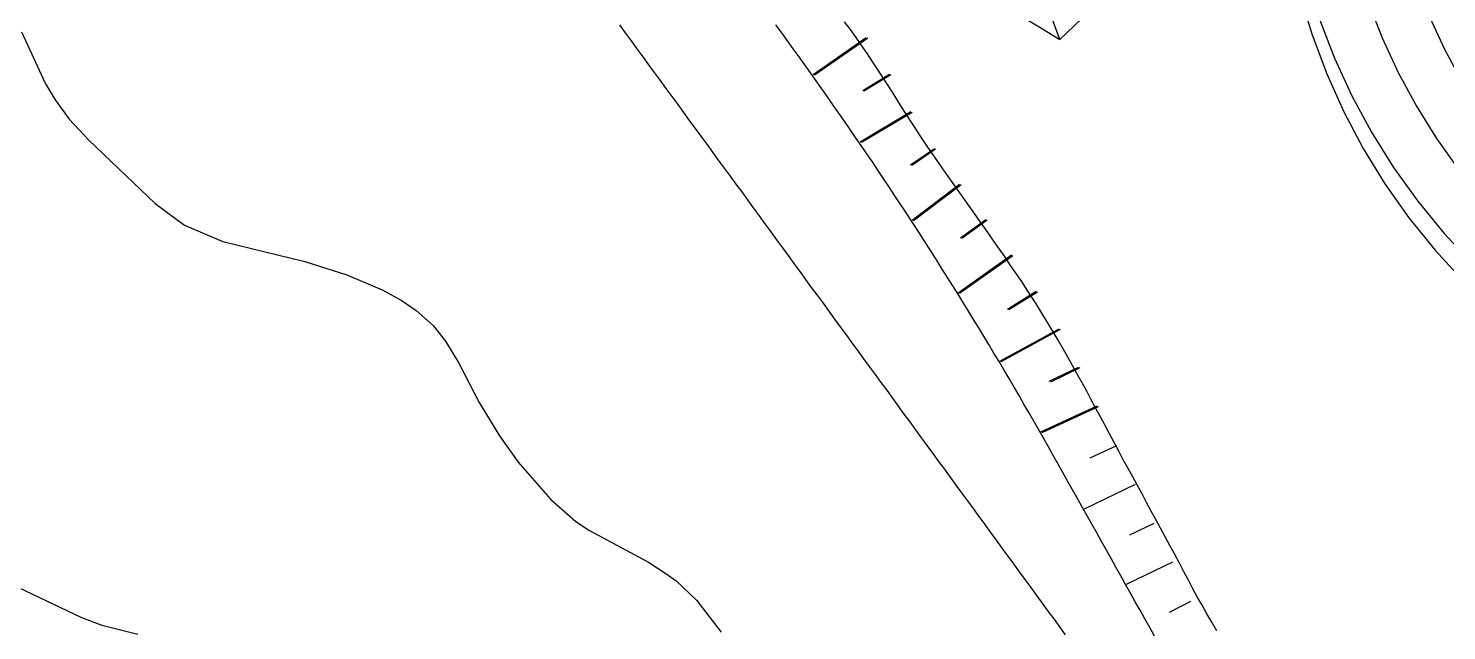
# Model space of a CAD drawing. Header units: millimetres. Extents: x 0 to 42050, y 0 to 29700.
# Drawn here: x 38077 to 39267, y 25028 to 25533 of the extents above; entities that cross this region are included whole.
import ezdxf

# ---------------------------------------------------------------- set-up
doc = ezdxf.new("R2010")
doc.units = ezdxf.units.MM
doc.header["$LTSCALE"] = 50
doc.layers.add('CHAVE', color=8, linetype='Continuous', transparency=0.4)

# ---------------------------------------------------------------- blocks, each defined once
blk = doc.blocks.new('A$C348914f2')
at = {"layer": 'CHAVE'}
for p, q in [((-2607.3, -3676.7), (-2616.9, -3650.6)), ((-2769.8, -3675.3), (-2814.2, -3706.4)), ((-2768.6, -3675.6), (-2813.1, -3706.7)), ((-2750.4, -3706.1), (-2772.8, -3719.7)), ((-2749.2, -3706.4), (-2771.7, -3720)), ((-2732.3, -3737.4), (-2774.9, -3762.8)), ((-2731.2, -3737.8), (-2773.7, -3763.1)), ((-2712.7, -3768.3), (-2732.7, -3782)), ((-2711.6, -3768.6), (-2731.5, -3782.4)), ((-2691.5, -3798.3), (-2731.3, -3828.3)), ((-2690.3, -3798.6), (-2730.2, -3828.6)), ((-2669.6, -3827.8), (-2690.7, -3843.2)), ((-2668.4, -3828.1), (-2689.5, -3843.6)), ((-2648.1, -3857.6), (-2692.6, -3889.3)), ((-2646.9, -3858), (-2691.5, -3889.7)), ((-2627.4, -3888), (-2651.3, -3902.9)), ((-2626.2, -3888.4), (-2650.2, -3903.2)), ((-2608.4, -3919.4), (-2658, -3946.6)), ((-2607.2, -3919.7), (-2656.9, -3947)), ((-2592, -3951.6), (-2616.6, -3963.5)), ((-2590.8, -3952), (-2615.4, -3963.9)), ((-2576.5, -3984.2), (-2623.7, -4005.9)), ((-2575.3, -3984.6), (-2622.6, -4006.3)), ((-2560, -4017.2), (-2582.4, -4027.7)), ((-2544.3, -4049.8), (-2586.9, -4070.3)), ((-2528.6, -4082.4), (-2548.9, -4092.2)), ((-2513, -4115), (-2551.7, -4133.6)), ((-2497.9, -4147.7), (-2515.7, -4157))]:
    blk.add_line(p, q, dxfattribs=at)
at = {"layer": 'CHAVE', "flags": 128}
for points in [[(-2297, -3658.2), (-2284.7, -3684.9), (-2270.8, -3710.7)], [(-2348.7, -3645.3), (-2337.1, -3675.2), (-2323.6, -3704.3), (-2308.4, -3732.6), (-2291.4, -3759.8), (-2272.7, -3785.9)], [(-2389.7, -3659.7), (-2377.1, -3692.2), (-2362.5, -3723.8), (-2346, -3754.4), (-2327.5, -3784), (-2307.2, -3812.3), (-2285.1, -3839.3), (-2261.4, -3864.8)], [(-2475.7, -4172.4), (-2479.9, -4165.3), (-2484.1, -4158.2), (-2488.1, -4151), (-2492.2, -4143.8), (-2496.1, -4136.7), (-2499.9, -4129.5), (-2503.7, -4122.3), (-2507.4, -4115.1), (-2511.3, -4108), (-2515.2, -4100.8), (-2519, -4093.6), (-2522.9, -4086.4), (-2526.8, -4079.2), (-2530.8, -4072.1), (-2534.7, -4064.9), (-2538.5, -4057.7), (-2542.4, -4050.5), (-2546.3, -4043.3), (-2550.2, -4036.2), (-2554.2, -4029), (-2558, -4021.8), (-2561.8, -4014.6), (-2565.7, -4007.4), (-2569.5, -4000.3), (-2573.4, -3993.1), (-2577.3, -3985.9), (-2581.1, -3978.7), (-2584.9, -3971.6), (-2588.8, -3964.4), (-2592.8, -3957.3), (-2596.7, -3950.1), (-2600.6, -3943), (-2604.6, -3935.9), (-2608.7, -3928.8), (-2612.9, -3921.7), (-2617.2, -3914.7), (-2621.6, -3907.6), (-2626, -3900.6), (-2630.4, -3893.6), (-2634.9, -3886.7), (-2639.4, -3879.7), (-2644, -3872.9), (-2648.7, -3866.1), (-2653.4, -3859.3), (-2658.1, -3852.5), (-2662.8, -3845.7), (-2667.5, -3838.9), (-2672.2, -3832.1), (-2677, -3825.4), (-2681.7, -3818.6), (-2686.5, -3811.9), (-2691.3, -3805.2), (-2696.1, -3798.5), (-2700.9, -3791.8), (-2705.6, -3785), (-2710.3, -3778.2), (-2715, -3771.4), (-2719.7, -3764.5), (-2724.2, -3757.7), (-2728.8, -3750.8), (-2733.3, -3743.9), (-2737.8, -3737), (-2742.1, -3730), (-2746.5, -3723.1), (-2750.9, -3716.2), (-2755.3, -3709.3), (-2759.8, -3702.4), (-2764.3, -3695.6), (-2768.8, -3688.7), (-2773.4, -3681.9), (-2778.2, -3675.1), (-2783.1, -3668.4), (-2788, -3661.8)], [(-2528, -4176.8), (-2532, -4169.6), (-2536.1, -4162.4), (-2540.1, -4155.2), (-2544.2, -4148), (-2548.2, -4140.8), (-2552.3, -4133.5), (-2556.3, -4126.3), (-2560.4, -4119.1), (-2564.4, -4111.9), (-2568.4, -4104.7), (-2572.5, -4097.5), (-2576.5, -4090.3), (-2580.6, -4083.1), (-2584.6, -4075.9), (-2588.7, -4068.7), (-2592.7, -4061.5), (-2596.8, -4054.3), (-2600.8, -4047.1), (-2604.8, -4039.8), (-2608.9, -4032.6), (-2612.9, -4025.4), (-2617, -4018.2), (-2621, -4011), (-2625.1, -4003.8), (-2629.2, -3996.7), (-2633.3, -3989.5), (-2637.5, -3982.4), (-2641.6, -3975.2), (-2645.8, -3968.1), (-2650, -3960.9), (-2654.2, -3953.8), (-2658.4, -3946.7), (-2662.7, -3939.6), (-2666.9, -3932.5), (-2671.2, -3925.5), (-2675.5, -3918.4), (-2679.8, -3911.4), (-2684.1, -3904.3), (-2688.4, -3897.3), (-2692.8, -3890.3), (-2697.2, -3883.2), (-2701.6, -3876.2), (-2706, -3869.2), (-2710.4, -3862.3), (-2714.8, -3855.3), (-2719.3, -3848.3), (-2723.8, -3841.4), (-2728.2, -3834.4), (-2732.7, -3827.5), (-2737.3, -3820.6), (-2741.8, -3813.7), (-2746.4, -3806.8), (-2750.9, -3799.9), (-2755.5, -3793), (-2760.1, -3786.1), (-2764.7, -3779.3), (-2769.4, -3772.4), (-2774, -3765.6), (-2778.7, -3758.8), (-2783.3, -3752), (-2788, -3745.2), (-2792.8, -3738.4), (-2797.5, -3731.6), (-2802.2, -3724.8), (-2807, -3718.1), (-2811.8, -3711.3), (-2816.6, -3704.6), (-2821.4, -3697.9), (-2826.2, -3691.1), (-2831, -3684.4), (-2835.9, -3677.7), (-2840.7, -3671.1), (-2845.6, -3664.4)], [(-3478.4, -3670.3), (-3458.4, -3713.3), (-3450.2, -3727.4), (-3438.3, -3743.4), (-3421.9, -3761), (-3366.2, -3814.3), (-3341.7, -3832.3), (-3309.5, -3845.9), (-3240.8, -3862.9), (-3205.6, -3874.1), (-3175.8, -3886.6), (-3159.8, -3895.2), (-3147.2, -3903.9), (-3133.1, -3916.4), (-3122.6, -3929.5), (-3111.4, -3948), (-3094.5, -3981.1), (-3077.4, -4009), (-3061.7, -4030.9), (-3034.3, -4062.4), (-3013.3, -4080.9), (-3002, -4088.3), (-2952.5, -4115), (-2937.8, -4124.4), (-2929.3, -4130.4), (-2912.1, -4146.8), (-2891.6, -4173.5)], [(-3478.4, -3670.3), (-3458.4, -3713.3), (-3450.2, -3727.4), (-3438.3, -3743.4), (-3421.9, -3761), (-3366.2, -3814.3), (-3341.7, -3832.3), (-3309.5, -3845.9), (-3240.8, -3862.9), (-3205.6, -3874.1), (-3175.8, -3886.6), (-3159.8, -3895.2), (-3147.2, -3903.9), (-3133.1, -3916.4), (-3122.6, -3929.5), (-3111.4, -3948), (-3094.5, -3981.1), (-3077.4, -4009), (-3061.7, -4030.9), (-3034.3, -4062.4), (-3013.3, -4080.9), (-3002, -4088.3), (-2952.5, -4115), (-2937.8, -4124.4), (-2929.3, -4130.4), (-2912.1, -4146.8), (-2891.6, -4173.5)], [(-2602.6, -4175.7), (-2607.4, -4169.1), (-2612.2, -4162.5), (-2617.1, -4155.9), (-2621.9, -4149.3), (-2626.7, -4142.7), (-2631.5, -4136.1), (-2636.4, -4129.5), (-2641.2, -4122.9), (-2646, -4116.3), (-2650.9, -4109.7), (-2655.7, -4103.1), (-2660.5, -4096.5), (-2665.4, -4089.9), (-2670.2, -4083.3), (-2675, -4076.6), (-2679.8, -4070), (-2684.7, -4063.4), (-2689.5, -4056.8), (-2694.3, -4050.2), (-2699.2, -4043.6), (-2704, -4037), (-2708.8, -4030.4), (-2713.7, -4023.8), (-2718.5, -4017.2), (-2723.4, -4010.6), (-2728.2, -4003.9), (-2733, -3997.3), (-2737.9, -3990.7), (-2742.7, -3984.1), (-2747.6, -3977.4), (-2752.4, -3970.8), (-2757.3, -3964.2), (-2762.1, -3957.6), (-2767, -3950.9), (-2771.8, -3944.3), (-2776.7, -3937.6), (-2781.5, -3931), (-2786.4, -3924.4), (-2791.3, -3917.7), (-2796.1, -3911.1), (-2801, -3904.4), (-2805.8, -3897.8), (-2810.7, -3891.1), (-2815.6, -3884.5), (-2820.4, -3877.8), (-2825.3, -3871.2), (-2830.2, -3864.5), (-2835, -3857.9), (-2839.9, -3851.2), (-2844.8, -3844.5), (-2849.7, -3837.9), (-2854.5, -3831.2), (-2859.4, -3824.5), (-2864.3, -3817.9), (-2869.2, -3811.2), (-2874, -3804.5), (-2878.9, -3797.9), (-2883.8, -3791.2), (-2888.7, -3784.5), (-2893.6, -3777.9), (-2898.4, -3771.2), (-2903.3, -3764.5), (-2908.2, -3757.8), (-2913.1, -3751.2), (-2918, -3744.5), (-2922.8, -3737.8), (-2927.7, -3731.1), (-2932.6, -3724.5), (-2937.5, -3717.8), (-2942.4, -3711.1), (-2947.3, -3704.4), (-2952.1, -3697.8), (-2957, -3691.1), (-2961.9, -3684.4), (-2966.8, -3677.7), (-2971.7, -3671), (-2976.6, -3664.4)], [(-2503.7, -3547.2), (-2526.8, -3582.4), (-2548.9, -3615.5), (-2564, -3633.8), (-2576.8, -3647.4), (-2607.3, -3676.7)], [(-2745, -3589.9), (-2716.3, -3610), (-2676.6, -3635.2), (-2624.2, -3666.4), (-2607.3, -3676.7)], [(-2406.1, -3639.6), (-2395.9, -3672.9), (-2383.6, -3705.5), (-2369.2, -3737.3), (-2352.9, -3768), (-2334.7, -3797.7), (-2314.6, -3826.2), (-2292.7, -3853.3), (-2269.2, -3879), (-2244.1, -3903.2), (-2217.6, -3925.7), (-2189.6, -3946.5), (-2174.6, -3956.4)], [(-3487.2, -4133), (-3428, -4161.2), (-3410.9, -4167.6), (-3380.9, -4175.2)]]:
    blk.add_lwpolyline(points, dxfattribs=at)

msp = doc.modelspace()

# ---------------------------------------------------------------- block references
msp.add_blockref('A$C348914f2', (41550, 29200))

doc.saveas('drawing.dxf')
